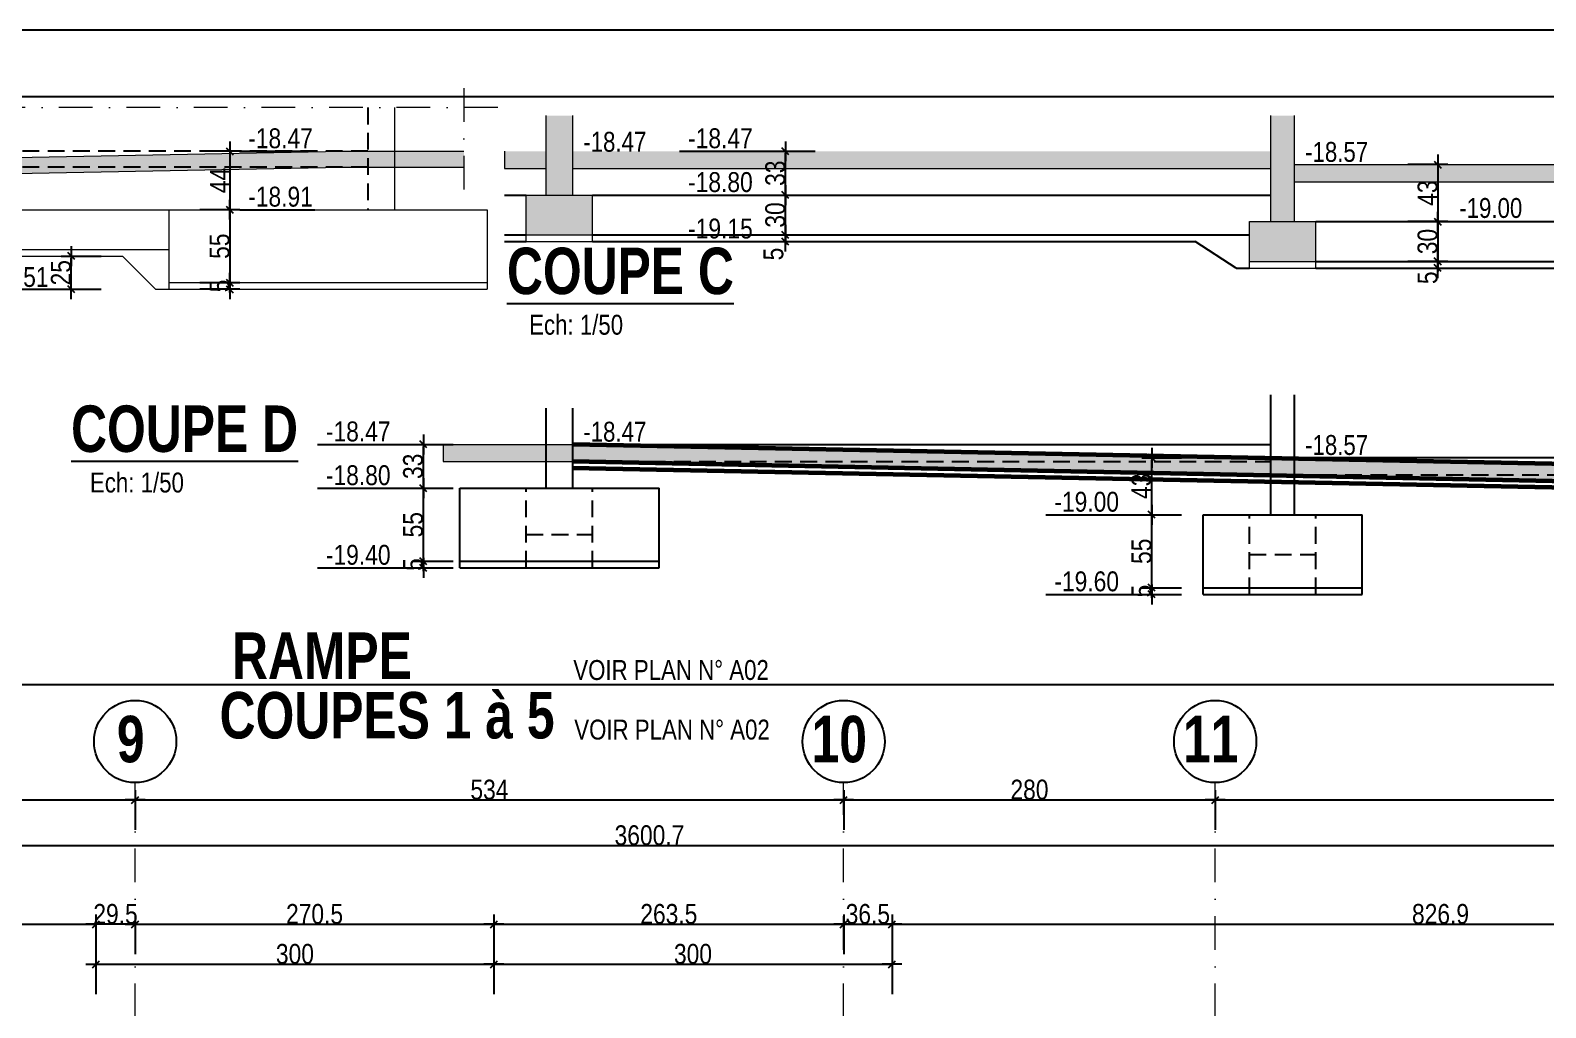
# Model space of a CAD drawing. Header units: centimetres. Extents: x -14085 to 643619, y -47998 to 35592.
# Drawn here: x 52886 to 54028, y 5546 to 6283 of the extents above; entities that cross this region are included whole.
import ezdxf
from ezdxf.enums import TextEntityAlignment as Align

# ---------------------------------------------------------------- set-up
doc = ezdxf.new("R2010")
doc.units = ezdxf.units.CM
doc.header["$PDMODE"] = 1
doc.header["$PDSIZE"] = -2
doc.linetypes.add('CACHEX2', pattern=[19.05, 12.7, -6.35])
doc.linetypes.add('TIRETPTX2', pattern=[50.8, 25.4, -12.7, 0, -12.7])
for name, color, linetype in [('01_cote_gen', 4, 'Continuous'), ('01_linteaux', 2, 'Continuous'), ('01_poch_BN', 9, 'Continuous'), ('01_texte', 230, 'Continuous'), ('AA_COTES', 2, 'Continuous')]:
    doc.layers.add(name, color=color, linetype=linetype)
doc.layers.add('01_murs_coup', color=5, linetype='Continuous', lineweight=60)
doc.layers.add('01_tram_axes', color=2, linetype='TIRETPTX2', lineweight=9)
doc.styles.add('Arial Narrow', font='ARIALN.TTF')
doc.styles.add('impact', font='impact.ttf')
doc.styles.add('MATTE_TXT', font='arial.ttf')
doc.styles.add('STYLE2', font='ARIALN.TTF')
doc.dimstyles.new('JB50', dxfattribs={"dimscale": 0.1, "dimtxt": 150, "dimasz": 15, "dimexe": 0.1, "dimexo": 0.1, "dimgap": 0.09, "dimtad": 1, "dimdec": 1, "dimdsep": 46, "dimtxsty": 'STYLE2', "dimblk1": 'BOND_G', "dimblk2": 'BOND_D', "dimsah": 1, "dimcen": 1.5, "dimdle": 0.01, "dimse1": 1, "dimse2": 1, "dimclrd": 4, "dimclre": 2, "dimclrt": 6, "dimazin": 2, "dimtfac": 2.333333, "dimtdec": 1, "dimtix": 1, "dimtmove": 2, "dimatfit": 3, "dimldrblk": 'BOND_G', "dimfxl": 1, "dimtolj": 1, "dimtzin": 0, "dimarcsym": 0})

# ---------------------------------------------------------------- blocks, each defined once
blk = doc.blocks.new('BOND_G')
at = {"layer": 'AA_COTES', "color": 0}
for p, q in [((0, -5), (0, 15)), ((5, 0), (-5, 0)), ((1.77, 1.77), (-1.77, -1.77))]:
    blk.add_line(p, q, dxfattribs=at)
blk = doc.blocks.new('BOND_D')
at = {"layer": 'AA_COTES', "color": 0}
for p, q in [((5, 0), (-5, 0)), ((-1.77, -1.77), (1.77, 1.77)), ((0, 5), (0, -15))]:
    blk.add_line(p, q, dxfattribs=at)
blk = doc.blocks.new('*D1475')
at = {"layer": '01_cote_gen', "color": 4, "lineweight": -2, "transparency": 16777216}
blk.add_line((53780.4, 5703), (54392.4, 5703), dxfattribs=at)
at = {"layer": 'Defpoints', "color": 0, "lineweight": 0, "transparency": 16777216}
for p in [(54393.9, 5703), (53778.9, 5623.7), (54393.9, 5600.1)]:
    blk.add_point(p, dxfattribs=at)
at = {"layer": '01_cote_gen', "color": 4, "lineweight": -2, "transparency": 16777216, "xscale": 1.5, "yscale": 1.5, "zscale": 1.5, "rotation": 180}
blk.add_blockref('BOND_G', (53778.9, 5703), dxfattribs=at)
at = {"layer": '01_cote_gen', "color": 4, "lineweight": -2, "transparency": 16777216, "xscale": 1.5, "yscale": 1.5, "zscale": 1.5}
blk.add_blockref('BOND_D', (54393.9, 5703), dxfattribs=at)
at = {"layer": '01_cote_gen', "color": 6, "transparency": 16777216, "insert": (54086.4, 5710.7), "char_height": 15, "attachment_point": 5, "style": 'STYLE2'}
blk.add_mtext('\\A1;615', dxfattribs=at)
blk = doc.blocks.new('*D1476')
at = {"layer": '01_cote_gen', "color": 4, "lineweight": -2, "transparency": 16777216}
blk.add_line((53500.4, 5703), (53777.4, 5703), dxfattribs=at)
at = {"layer": 'Defpoints', "color": 0, "lineweight": 0, "transparency": 16777216}
for p in [(53778.9, 5703), (53498.9, 5628.5), (53778.9, 5628.5)]:
    blk.add_point(p, dxfattribs=at)
at = {"layer": '01_cote_gen', "color": 4, "lineweight": -2, "transparency": 16777216, "xscale": 1.5, "yscale": 1.5, "zscale": 1.5, "rotation": 180}
blk.add_blockref('BOND_G', (53498.9, 5703), dxfattribs=at)
at = {"layer": '01_cote_gen', "color": 4, "lineweight": -2, "transparency": 16777216, "xscale": 1.5, "yscale": 1.5, "zscale": 1.5}
blk.add_blockref('BOND_D', (53778.9, 5703), dxfattribs=at)
at = {"layer": '01_cote_gen', "color": 6, "transparency": 16777216, "insert": (53638.9, 5710.7), "char_height": 15, "attachment_point": 5, "style": 'STYLE2'}
blk.add_mtext('\\A1;280', dxfattribs=at)
blk = doc.blocks.new('*D1477')
at = {"layer": '01_cote_gen', "color": 4, "lineweight": -2, "transparency": 16777216}
blk.add_line((52966.4, 5703), (53497.4, 5703), dxfattribs=at)
at = {"layer": 'Defpoints', "color": 0, "lineweight": 0, "transparency": 16777216}
for p in [(53498.9, 5703), (52964.9, 5588.3), (53498.9, 5588.3)]:
    blk.add_point(p, dxfattribs=at)
at = {"layer": '01_cote_gen', "color": 4, "lineweight": -2, "transparency": 16777216, "xscale": 1.5, "yscale": 1.5, "zscale": 1.5, "rotation": 180}
blk.add_blockref('BOND_G', (52964.9, 5703), dxfattribs=at)
at = {"layer": '01_cote_gen', "color": 4, "lineweight": -2, "transparency": 16777216, "xscale": 1.5, "yscale": 1.5, "zscale": 1.5}
blk.add_blockref('BOND_D', (53498.9, 5703), dxfattribs=at)
at = {"layer": '01_cote_gen', "color": 6, "transparency": 16777216, "insert": (53231.9, 5710.7), "char_height": 15, "attachment_point": 5, "style": 'STYLE2'}
blk.add_mtext('\\A1;534', dxfattribs=at)
blk = doc.blocks.new('*D1478')
at = {"layer": '01_cote_gen', "color": 4, "lineweight": -2, "transparency": 16777216}
blk.add_line((52420.4, 5703), (52963.4, 5703), dxfattribs=at)
at = {"layer": 'Defpoints', "color": 0, "lineweight": 0, "transparency": 16777216}
for p in [(52964.9, 5703), (52964.9, 5680.5), (52418.9, 5675.4)]:
    blk.add_point(p, dxfattribs=at)
at = {"layer": '01_cote_gen', "color": 4, "lineweight": -2, "transparency": 16777216, "xscale": 1.5, "yscale": 1.5, "zscale": 1.5, "rotation": 180}
blk.add_blockref('BOND_G', (52418.9, 5703), dxfattribs=at)
at = {"layer": '01_cote_gen', "color": 4, "lineweight": -2, "transparency": 16777216, "xscale": 1.5, "yscale": 1.5, "zscale": 1.5}
blk.add_blockref('BOND_D', (52964.9, 5703), dxfattribs=at)
at = {"layer": '01_cote_gen', "color": 6, "transparency": 16777216, "insert": (52691.9, 5710.7), "char_height": 15, "attachment_point": 5, "style": 'STYLE2'}
blk.add_mtext('\\A1;546', dxfattribs=at)
blk = doc.blocks.new('*D1487')
at = {"layer": '01_cote_gen', "color": 4, "lineweight": -2, "transparency": 16777216}
blk.add_line((51553.7, 5668.6), (55151.4, 5668.6), dxfattribs=at)
at = {"layer": 'Defpoints', "color": 0, "lineweight": 0, "transparency": 16777216}
for p in [(55152.9, 5668.6), (51552.2, 5480.7), (55152.9, 5479.6)]:
    blk.add_point(p, dxfattribs=at)
at = {"layer": '01_cote_gen', "color": 4, "lineweight": -2, "transparency": 16777216, "xscale": 1.5, "yscale": 1.5, "zscale": 1.5, "rotation": 180}
blk.add_blockref('BOND_G', (51552.2, 5668.6), dxfattribs=at)
at = {"layer": '01_cote_gen', "color": 4, "lineweight": -2, "transparency": 16777216, "xscale": 1.5, "yscale": 1.5, "zscale": 1.5}
blk.add_blockref('BOND_D', (55152.9, 5668.6), dxfattribs=at)
at = {"layer": '01_cote_gen', "color": 6, "lineweight": 0, "transparency": 16777216, "insert": (53352.5, 5676.3), "char_height": 15, "attachment_point": 5, "style": 'STYLE2'}
blk.add_mtext('\\A1;3600.7', dxfattribs=at)
blk = doc.blocks.new('*D1503')
at = {"layer": '01_cote_gen', "color": 4, "lineweight": -2, "transparency": 16777216}
blk.add_line((52636.8, 5609.3), (52933.8, 5609.3), dxfattribs=at)
at = {"layer": 'Defpoints', "color": 0, "lineweight": 0, "transparency": 16777216}
for p in [(52635.3, 5677.6), (52935.3, 5609.3), (52935.3, 5447.9)]:
    blk.add_point(p, dxfattribs=at)
at = {"layer": '01_cote_gen', "color": 4, "lineweight": -2, "transparency": 16777216, "xscale": 1.5, "yscale": 1.5, "zscale": 1.5, "rotation": 180}
blk.add_blockref('BOND_G', (52635.3, 5609.3), dxfattribs=at)
at = {"layer": '01_cote_gen', "color": 4, "lineweight": -2, "transparency": 16777216, "xscale": 1.5, "yscale": 1.5, "zscale": 1.5}
blk.add_blockref('BOND_D', (52935.3, 5609.3), dxfattribs=at)
at = {"layer": '01_cote_gen', "color": 6, "transparency": 16777216, "insert": (52785.3, 5617), "char_height": 15, "attachment_point": 5, "style": 'STYLE2'}
blk.add_mtext('\\A1;300', dxfattribs=at)
blk = doc.blocks.new('*D1504')
at = {"layer": '01_cote_gen', "color": 4, "lineweight": -2, "transparency": 16777216}
blk.add_line((52936.8, 5579.2), (53233.8, 5579.2), dxfattribs=at)
at = {"layer": 'Defpoints', "color": 0, "lineweight": 0, "transparency": 16777216}
for p in [(52935.3, 5586.8), (53235.3, 5579.2), (53235.3, 5393.1)]:
    blk.add_point(p, dxfattribs=at)
at = {"layer": '01_cote_gen', "color": 4, "lineweight": -2, "transparency": 16777216, "xscale": 1.5, "yscale": 1.5, "zscale": 1.5, "rotation": 180}
blk.add_blockref('BOND_G', (52935.3, 5579.2), dxfattribs=at)
at = {"layer": '01_cote_gen', "color": 4, "lineweight": -2, "transparency": 16777216, "xscale": 1.5, "yscale": 1.5, "zscale": 1.5}
blk.add_blockref('BOND_D', (53235.3, 5579.2), dxfattribs=at)
at = {"layer": '01_cote_gen', "color": 6, "transparency": 16777216, "insert": (53085.3, 5586.9), "char_height": 15, "attachment_point": 5, "style": 'STYLE2'}
blk.add_mtext('\\A1;300', dxfattribs=at)
blk = doc.blocks.new('*D1505')
at = {"layer": '01_cote_gen', "color": 4, "lineweight": -2, "transparency": 16777216}
for p, q in [((52933.8, 5609.3), (52932.3, 5609.3)), ((52964.9, 5609.3), (52935.3, 5609.3)), ((52966.4, 5609.3), (52967.9, 5609.3))]:
    blk.add_line(p, q, dxfattribs=at)
at = {"layer": 'Defpoints', "color": 0, "lineweight": 0, "transparency": 16777216}
for p in [(52935.3, 5609.3), (52935.3, 5587.8), (52964.9, 5587.8)]:
    blk.add_point(p, dxfattribs=at)
at = {"layer": '01_cote_gen', "color": 4, "lineweight": -2, "transparency": 16777216, "xscale": 1.5, "yscale": 1.5, "zscale": 1.5}
blk.add_blockref('BOND_D', (52935.3, 5609.3), dxfattribs=at)
at = {"layer": '01_cote_gen', "color": 4, "lineweight": -2, "transparency": 16777216, "xscale": 1.5, "yscale": 1.5, "zscale": 1.5, "rotation": 180}
blk.add_blockref('BOND_G', (52964.9, 5609.3), dxfattribs=at)
at = {"layer": '01_cote_gen', "color": 6, "transparency": 16777216, "insert": (52950.1, 5617), "char_height": 15, "attachment_point": 5, "style": 'STYLE2'}
blk.add_mtext('\\A1;29.5', dxfattribs=at)
blk = doc.blocks.new('*D1506')
at = {"layer": '01_cote_gen', "color": 4, "lineweight": -2, "transparency": 16777216}
blk.add_line((52966.4, 5609.3), (53233.8, 5609.3), dxfattribs=at)
at = {"layer": 'Defpoints', "color": 0, "lineweight": 0, "transparency": 16777216}
for p in [(53235.3, 5609.3), (52964.9, 5586.8), (53235.3, 5586.8)]:
    blk.add_point(p, dxfattribs=at)
at = {"layer": '01_cote_gen', "color": 4, "lineweight": -2, "transparency": 16777216, "xscale": 1.5, "yscale": 1.5, "zscale": 1.5, "rotation": 180}
blk.add_blockref('BOND_G', (52964.9, 5609.3), dxfattribs=at)
at = {"layer": '01_cote_gen', "color": 4, "lineweight": -2, "transparency": 16777216, "xscale": 1.5, "yscale": 1.5, "zscale": 1.5}
blk.add_blockref('BOND_D', (53235.3, 5609.3), dxfattribs=at)
at = {"layer": '01_cote_gen', "color": 6, "transparency": 16777216, "insert": (53100.1, 5617), "char_height": 15, "attachment_point": 5, "style": 'STYLE2'}
blk.add_mtext('\\A1;270.5', dxfattribs=at)
blk = doc.blocks.new('*D1507')
at = {"layer": '01_cote_gen', "color": 4, "lineweight": -2, "transparency": 16777216}
blk.add_line((53236.8, 5579.2), (53533.8, 5579.2), dxfattribs=at)
at = {"layer": 'Defpoints', "color": 0, "lineweight": 0, "transparency": 16777216}
for p in [(53535.3, 5579.2), (53235.3, 5424.9), (53535.3, 5370)]:
    blk.add_point(p, dxfattribs=at)
at = {"layer": '01_cote_gen', "color": 4, "lineweight": -2, "transparency": 16777216, "xscale": 1.5, "yscale": 1.5, "zscale": 1.5, "rotation": 180}
blk.add_blockref('BOND_G', (53235.3, 5579.2), dxfattribs=at)
at = {"layer": '01_cote_gen', "color": 4, "lineweight": -2, "transparency": 16777216, "xscale": 1.5, "yscale": 1.5, "zscale": 1.5}
blk.add_blockref('BOND_D', (53535.3, 5579.2), dxfattribs=at)
at = {"layer": '01_cote_gen', "color": 6, "transparency": 16777216, "insert": (53385.3, 5586.9), "char_height": 15, "attachment_point": 5, "style": 'STYLE2'}
blk.add_mtext('\\A1;300', dxfattribs=at)
blk = doc.blocks.new('*D1508')
at = {"layer": '01_cote_gen', "color": 4, "lineweight": -2, "transparency": 16777216}
blk.add_line((53500.4, 5609.3), (53533.8, 5609.3), dxfattribs=at)
at = {"layer": 'Defpoints', "color": 0, "lineweight": 0, "transparency": 16777216}
for p in [(53535.3, 5609.3), (53498.9, 5586.8), (53535.3, 5516.8)]:
    blk.add_point(p, dxfattribs=at)
at = {"layer": '01_cote_gen', "color": 4, "lineweight": -2, "transparency": 16777216, "xscale": 1.5, "yscale": 1.5, "zscale": 1.5, "rotation": 180}
blk.add_blockref('BOND_G', (53498.9, 5609.3), dxfattribs=at)
at = {"layer": '01_cote_gen', "color": 4, "lineweight": -2, "transparency": 16777216, "xscale": 1.5, "yscale": 1.5, "zscale": 1.5}
blk.add_blockref('BOND_D', (53535.3, 5609.3), dxfattribs=at)
at = {"layer": '01_cote_gen', "color": 6, "transparency": 16777216, "insert": (53517.1, 5617), "char_height": 15, "attachment_point": 5, "style": 'STYLE2'}
blk.add_mtext('\\A1;36.5', dxfattribs=at)
blk = doc.blocks.new('*D1509')
at = {"layer": '01_cote_gen', "color": 4, "lineweight": -2, "transparency": 16777216}
blk.add_line((53236.8, 5609.3), (53497.4, 5609.3), dxfattribs=at)
at = {"layer": 'Defpoints', "color": 0, "lineweight": 0, "transparency": 16777216}
for p in [(53498.9, 5609.3), (53235.3, 5601.8), (53498.9, 5586.8)]:
    blk.add_point(p, dxfattribs=at)
at = {"layer": '01_cote_gen', "color": 4, "lineweight": -2, "transparency": 16777216, "xscale": 1.5, "yscale": 1.5, "zscale": 1.5, "rotation": 180}
blk.add_blockref('BOND_G', (53235.3, 5609.3), dxfattribs=at)
at = {"layer": '01_cote_gen', "color": 4, "lineweight": -2, "transparency": 16777216, "xscale": 1.5, "yscale": 1.5, "zscale": 1.5}
blk.add_blockref('BOND_D', (53498.9, 5609.3), dxfattribs=at)
at = {"layer": '01_cote_gen', "color": 6, "transparency": 16777216, "insert": (53367.1, 5617), "char_height": 15, "attachment_point": 5, "style": 'STYLE2'}
blk.add_mtext('\\A1;263.5', dxfattribs=at)
blk = doc.blocks.new('*D1510')
at = {"layer": '01_cote_gen', "color": 4, "lineweight": -2, "transparency": 16777216}
blk.add_line((53536.8, 5609.3), (54360.7, 5609.3), dxfattribs=at)
at = {"layer": 'Defpoints', "color": 0, "lineweight": 0, "transparency": 16777216}
for p in [(54362.2, 5609.3), (53535.3, 5431.1), (54362.2, 5396.5)]:
    blk.add_point(p, dxfattribs=at)
at = {"layer": '01_cote_gen', "color": 4, "lineweight": -2, "transparency": 16777216, "xscale": 1.5, "yscale": 1.5, "zscale": 1.5, "rotation": 180}
blk.add_blockref('BOND_G', (53535.3, 5609.3), dxfattribs=at)
at = {"layer": '01_cote_gen', "color": 4, "lineweight": -2, "transparency": 16777216, "xscale": 1.5, "yscale": 1.5, "zscale": 1.5}
blk.add_blockref('BOND_D', (54362.2, 5609.3), dxfattribs=at)
at = {"layer": '01_cote_gen', "color": 6, "transparency": 16777216, "insert": (53948.7, 5617), "char_height": 15, "attachment_point": 5, "style": 'STYLE2'}
blk.add_mtext('\\A1;826.9', dxfattribs=at)
blk = doc.blocks.new('*D1915')
at = {"layer": '01_cote_gen', "color": 4, "lineweight": -2, "ltscale": 0.2, "transparency": 16777216}
blk.add_line((53182.1, 5884.4), (53182.1, 5936.4), dxfattribs=at)
at = {"layer": 'Defpoints', "color": 0, "lineweight": 0, "ltscale": 0.2, "transparency": 16777216}
for p in [(53182.1, 5937.9), (53209.7, 5937.9), (53209.7, 5882.9)]:
    blk.add_point(p, dxfattribs=at)
at = {"layer": '01_cote_gen', "color": 4, "lineweight": -2, "ltscale": 0.2, "transparency": 16777216, "xscale": 1.5, "yscale": 1.5, "zscale": 1.5}
for name, p, rotation in [('BOND_D', (53182.1, 5937.9), 90), ('BOND_G', (53182.1, 5882.9), 270)]:
    blk.add_blockref(name, p, dxfattribs=dict(at, rotation=rotation))
at = {"layer": '01_cote_gen', "color": 6, "lineweight": 0, "ltscale": 0.2, "transparency": 16777216, "insert": (53174.4, 5910.4), "char_height": 15, "attachment_point": 5, "rotation": 90, "style": 'STYLE2'}
blk.add_mtext('\\A1;55', dxfattribs=at)
blk = doc.blocks.new('*D1905')
at = {"layer": '01_cote_gen', "color": 4, "lineweight": -2, "ltscale": 0.2, "transparency": 16777216}
for p, q in [((53182.1, 5884.4), (53182.1, 5885.9)), ((53182.1, 5882.9), (53182.1, 5877.9)), ((53182.1, 5876.4), (53182.1, 5874.9))]:
    blk.add_line(p, q, dxfattribs=at)
at = {"layer": 'Defpoints', "color": 0, "lineweight": 0, "ltscale": 0.2, "transparency": 16777216}
for p in [(53209.7, 5882.9), (53182.1, 5877.9), (53209.7, 5877.9)]:
    blk.add_point(p, dxfattribs=at)
at = {"layer": '01_cote_gen', "color": 4, "lineweight": -2, "ltscale": 0.2, "transparency": 16777216, "xscale": 1.5, "yscale": 1.5, "zscale": 1.5}
for name, p, rotation in [('BOND_G', (53182.1, 5882.9), 270), ('BOND_D', (53182.1, 5877.9), 90)]:
    blk.add_blockref(name, p, dxfattribs=dict(at, rotation=rotation))
at = {"layer": '01_cote_gen', "color": 6, "lineweight": 0, "ltscale": 0.2, "transparency": 16777216, "insert": (53174.4, 5880.4), "char_height": 15, "attachment_point": 5, "rotation": 90, "style": 'STYLE2'}
blk.add_mtext('\\A1;5', dxfattribs=at)
blk = doc.blocks.new('*D1904')
at = {"layer": '01_cote_gen', "color": 4, "lineweight": -2, "ltscale": 0.2, "transparency": 16777216}
blk.add_line((53182.1, 5939.4), (53182.1, 5969.4), dxfattribs=at)
at = {"layer": 'Defpoints', "color": 0, "lineweight": 0, "ltscale": 0.2, "transparency": 16777216}
for p in [(53182.1, 5970.9), (53209.7, 5970.9), (53209.7, 5937.9)]:
    blk.add_point(p, dxfattribs=at)
at = {"layer": '01_cote_gen', "color": 4, "lineweight": -2, "ltscale": 0.2, "transparency": 16777216, "xscale": 1.5, "yscale": 1.5, "zscale": 1.5}
for name, p, rotation in [('BOND_D', (53182.1, 5970.9), 90), ('BOND_G', (53182.1, 5937.9), 270)]:
    blk.add_blockref(name, p, dxfattribs=dict(at, rotation=rotation))
at = {"layer": '01_cote_gen', "color": 6, "lineweight": 0, "ltscale": 0.2, "transparency": 16777216, "insert": (53174.4, 5954.4), "char_height": 15, "attachment_point": 5, "rotation": 90, "style": 'STYLE2'}
blk.add_mtext('\\A1;33', dxfattribs=at)
blk = doc.blocks.new('*D1908')
at = {"layer": '01_cote_gen', "color": 4, "lineweight": -2, "ltscale": 0.2, "transparency": 16777216}
blk.add_line((53731.1, 5919.4), (53731.1, 5959.4), dxfattribs=at)
at = {"layer": 'Defpoints', "color": 0, "lineweight": 0, "ltscale": 0.2, "transparency": 16777216}
for p in [(53731.1, 5960.9), (53913.2, 5960.9), (53846.9, 5917.9)]:
    blk.add_point(p, dxfattribs=at)
at = {"layer": '01_cote_gen', "color": 4, "lineweight": -2, "ltscale": 0.2, "transparency": 16777216, "xscale": 1.5, "yscale": 1.5, "zscale": 1.5}
for name, p, rotation in [('BOND_D', (53731.1, 5960.9), 90), ('BOND_G', (53731.1, 5917.9), 270)]:
    blk.add_blockref(name, p, dxfattribs=dict(at, rotation=rotation))
at = {"layer": '01_cote_gen', "color": 6, "lineweight": 0, "ltscale": 0.2, "transparency": 16777216, "insert": (53723.4, 5939.4), "char_height": 15, "attachment_point": 5, "rotation": 90, "style": 'STYLE2'}
blk.add_mtext('\\A1;43', dxfattribs=at)
blk = doc.blocks.new('*D1909')
at = {"layer": '01_cote_gen', "color": 4, "lineweight": -2, "ltscale": 0.2, "transparency": 16777216}
blk.add_line((53731.1, 5864.4), (53731.1, 5916.4), dxfattribs=at)
at = {"layer": 'Defpoints', "color": 0, "lineweight": 0, "ltscale": 0.2, "transparency": 16777216}
for p in [(53731.1, 5917.9), (53769.7, 5917.9), (53769.7, 5862.9)]:
    blk.add_point(p, dxfattribs=at)
at = {"layer": '01_cote_gen', "color": 4, "lineweight": -2, "ltscale": 0.2, "transparency": 16777216, "xscale": 1.5, "yscale": 1.5, "zscale": 1.5}
for name, p, rotation in [('BOND_D', (53731.1, 5917.9), 90), ('BOND_G', (53731.1, 5862.9), 270)]:
    blk.add_blockref(name, p, dxfattribs=dict(at, rotation=rotation))
at = {"layer": '01_cote_gen', "color": 6, "lineweight": 0, "ltscale": 0.2, "transparency": 16777216, "insert": (53723.4, 5890.4), "char_height": 15, "attachment_point": 5, "rotation": 90, "style": 'STYLE2'}
blk.add_mtext('\\A1;55', dxfattribs=at)
blk = doc.blocks.new('*D1910')
at = {"layer": '01_cote_gen', "color": 4, "lineweight": -2, "ltscale": 0.2, "transparency": 16777216}
for p, q in [((53731.1, 5864.4), (53731.1, 5865.9)), ((53731.1, 5862.9), (53731.1, 5857.9)), ((53731.1, 5856.4), (53731.1, 5854.9))]:
    blk.add_line(p, q, dxfattribs=at)
at = {"layer": 'Defpoints', "color": 0, "lineweight": 0, "ltscale": 0.2, "transparency": 16777216}
for p in [(53769.7, 5862.9), (53731.1, 5857.9), (53769.7, 5857.9)]:
    blk.add_point(p, dxfattribs=at)
at = {"layer": '01_cote_gen', "color": 4, "lineweight": -2, "ltscale": 0.2, "transparency": 16777216, "xscale": 1.5, "yscale": 1.5, "zscale": 1.5}
for name, p, rotation in [('BOND_G', (53731.1, 5862.9), 270), ('BOND_D', (53731.1, 5857.9), 90)]:
    blk.add_blockref(name, p, dxfattribs=dict(at, rotation=rotation))
at = {"layer": '01_cote_gen', "color": 6, "lineweight": 0, "ltscale": 0.2, "transparency": 16777216, "insert": (53723.4, 5860.4), "char_height": 15, "attachment_point": 5, "rotation": 90, "style": 'STYLE2'}
blk.add_mtext('\\A1;5', dxfattribs=at)
blk = doc.blocks.new('*D1900')
at = {"layer": '01_cote_gen', "color": 4, "lineweight": -2, "ltscale": 0.2, "transparency": 16777216}
blk.add_line((53946.6, 6180.3), (53946.6, 6140.3), dxfattribs=at)
at = {"layer": 'Defpoints', "color": 0, "lineweight": 0, "ltscale": 0.2, "transparency": 16777216}
for p in [(53955.9, 6181.8), (53946.6, 6138.8), (53955.9, 6138.8)]:
    blk.add_point(p, dxfattribs=at)
at = {"layer": '01_cote_gen', "color": 4, "lineweight": -2, "ltscale": 0.2, "transparency": 16777216, "xscale": 1.5, "yscale": 1.5, "zscale": 1.5}
for name, p, rotation in [('BOND_G', (53946.6, 6181.8), 90), ('BOND_D', (53946.6, 6138.8), 270)]:
    blk.add_blockref(name, p, dxfattribs=dict(at, rotation=rotation))
at = {"layer": '01_cote_gen', "color": 6, "lineweight": 0, "ltscale": 0.2, "transparency": 16777216, "insert": (53939, 6160.3), "char_height": 15, "attachment_point": 5, "rotation": 90, "style": 'STYLE2'}
blk.add_mtext('\\A1;43', dxfattribs=at)
blk = doc.blocks.new('*D1901')
at = {"layer": '01_cote_gen', "color": 4, "lineweight": -2, "ltscale": 0.2, "transparency": 16777216}
blk.add_line((53946.6, 6137.3), (53946.6, 6110.3), dxfattribs=at)
at = {"layer": 'Defpoints', "color": 0, "lineweight": 0, "ltscale": 0.2, "transparency": 16777216}
for p in [(53954.1, 6138.8), (53946.6, 6108.8), (53956, 6108.8)]:
    blk.add_point(p, dxfattribs=at)
at = {"layer": '01_cote_gen', "color": 4, "lineweight": -2, "ltscale": 0.2, "transparency": 16777216, "xscale": 1.5, "yscale": 1.5, "zscale": 1.5}
for name, p, rotation in [('BOND_G', (53946.6, 6138.8), 90), ('BOND_D', (53946.6, 6108.8), 270)]:
    blk.add_blockref(name, p, dxfattribs=dict(at, rotation=rotation))
at = {"layer": '01_cote_gen', "color": 6, "lineweight": 0, "ltscale": 0.2, "transparency": 16777216, "insert": (53939, 6123.8), "char_height": 15, "attachment_point": 5, "rotation": 90, "style": 'STYLE2'}
blk.add_mtext('\\A1;30', dxfattribs=at)
blk = doc.blocks.new('*D1902')
at = {"layer": '01_cote_gen', "color": 4, "lineweight": -2, "ltscale": 0.2, "transparency": 16777216}
blk.add_line((53946.6, 6105.3), (53946.6, 6107.3), dxfattribs=at)
at = {"layer": 'Defpoints', "color": 0, "lineweight": 0, "ltscale": 0.2, "transparency": 16777216}
for p in [(53946.6, 6108.8), (53953.6, 6108.8), (53953.6, 6103.8)]:
    blk.add_point(p, dxfattribs=at)
at = {"layer": '01_cote_gen', "color": 4, "lineweight": -2, "ltscale": 0.2, "transparency": 16777216, "xscale": 1.5, "yscale": 1.5, "zscale": 1.5}
for name, p, rotation in [('BOND_D', (53946.6, 6108.8), 90), ('BOND_G', (53946.6, 6103.8), 270)]:
    blk.add_blockref(name, p, dxfattribs=dict(at, rotation=rotation))
at = {"layer": '01_cote_gen', "color": 6, "lineweight": 0, "ltscale": 0.2, "transparency": 16777216, "insert": (53939, 6096.5), "char_height": 15, "attachment_point": 5, "rotation": 90, "style": 'STYLE2'}
blk.add_mtext('\\A1;5', dxfattribs=at)
blk = doc.blocks.new('*D1903')
at = {"layer": '01_cote_gen', "color": 4, "lineweight": -2, "ltscale": 0.2, "transparency": 16777216}
blk.add_line((53455, 6160.3), (53455, 6190.3), dxfattribs=at)
at = {"layer": 'Defpoints', "color": 0, "lineweight": 0, "ltscale": 0.2, "transparency": 16777216}
for p in [(53455, 6191.8), (53487.2, 6191.8), (53487.2, 6158.8)]:
    blk.add_point(p, dxfattribs=at)
at = {"layer": '01_cote_gen', "color": 4, "lineweight": -2, "ltscale": 0.2, "transparency": 16777216, "xscale": 1.5, "yscale": 1.5, "zscale": 1.5}
for name, p, rotation in [('BOND_D', (53455, 6191.8), 90), ('BOND_G', (53455, 6158.8), 270)]:
    blk.add_blockref(name, p, dxfattribs=dict(at, rotation=rotation))
at = {"layer": '01_cote_gen', "color": 6, "lineweight": 0, "ltscale": 0.2, "transparency": 16777216, "insert": (53447.4, 6175.3), "char_height": 15, "attachment_point": 5, "rotation": 90, "style": 'STYLE2'}
blk.add_mtext('\\A1;33', dxfattribs=at)
blk = doc.blocks.new('*D1918')
at = {"layer": '01_cote_gen', "color": 4, "lineweight": -2, "ltscale": 0.2, "transparency": 16777216}
blk.add_line((53455, 6130.3), (53455, 6157.3), dxfattribs=at)
at = {"layer": 'Defpoints', "color": 0, "lineweight": 0, "ltscale": 0.2, "transparency": 16777216}
for p in [(53455, 6158.8), (53495.7, 6158.8), (53495.7, 6128.8)]:
    blk.add_point(p, dxfattribs=at)
at = {"layer": '01_cote_gen', "color": 4, "lineweight": -2, "ltscale": 0.2, "transparency": 16777216, "xscale": 1.5, "yscale": 1.5, "zscale": 1.5}
for name, p, rotation in [('BOND_D', (53455, 6158.8), 90), ('BOND_G', (53455, 6128.8), 270)]:
    blk.add_blockref(name, p, dxfattribs=dict(at, rotation=rotation))
at = {"layer": '01_cote_gen', "color": 6, "lineweight": 0, "ltscale": 0.2, "transparency": 16777216, "insert": (53447.4, 6143.8), "char_height": 15, "attachment_point": 5, "rotation": 90, "style": 'STYLE2'}
blk.add_mtext('\\A1;30', dxfattribs=at)
blk = doc.blocks.new('*D1919')
at = {"layer": '01_cote_gen', "color": 4, "lineweight": -2, "ltscale": 0.2, "transparency": 16777216}
blk.add_line((53455, 6125.3), (53455, 6127.3), dxfattribs=at)
at = {"layer": 'Defpoints', "color": 0, "lineweight": 0, "ltscale": 0.2, "transparency": 16777216}
for p in [(53455, 6128.8), (53493, 6128.8), (53493, 6123.8)]:
    blk.add_point(p, dxfattribs=at)
at = {"layer": '01_cote_gen', "color": 4, "lineweight": -2, "ltscale": 0.2, "transparency": 16777216, "xscale": 1.5, "yscale": 1.5, "zscale": 1.5}
for name, p, rotation in [('BOND_D', (53455, 6128.8), 90), ('BOND_G', (53455, 6123.8), 270)]:
    blk.add_blockref(name, p, dxfattribs=dict(at, rotation=rotation))
at = {"layer": '01_cote_gen', "color": 6, "lineweight": 0, "ltscale": 0.2, "transparency": 16777216, "insert": (53446, 6114.4), "char_height": 15, "attachment_point": 5, "rotation": 90, "style": 'STYLE2'}
blk.add_mtext('\\A1;5', dxfattribs=at)
blk = doc.blocks.new('*D2047')
at = {"layer": '01_cote_gen', "color": 4, "lineweight": -2, "ltscale": 0.2, "transparency": 16777216}
blk.add_line((53036.2, 6190.3), (53036.2, 6149.3), dxfattribs=at)
at = {"layer": 'Defpoints', "color": 0, "lineweight": 0, "ltscale": 0.2, "transparency": 16777216}
for p in [(52960.7, 6191.8), (52978.3, 6147.8), (53036.2, 6147.8)]:
    blk.add_point(p, dxfattribs=at)
at = {"layer": '01_cote_gen', "color": 4, "lineweight": -2, "ltscale": 0.2, "transparency": 16777216, "xscale": 1.5, "yscale": 1.5, "zscale": 1.5}
for name, p, rotation in [('BOND_G', (53036.2, 6191.8), 90), ('BOND_D', (53036.2, 6147.8), 270)]:
    blk.add_blockref(name, p, dxfattribs=dict(at, rotation=rotation))
at = {"layer": '01_cote_gen', "color": 6, "lineweight": 0, "ltscale": 0.2, "transparency": 16777216, "insert": (53028.7, 6169.8), "char_height": 15, "attachment_point": 5, "rotation": 90, "style": 'STYLE2'}
blk.add_mtext('\\A1;44', dxfattribs=at)
blk = doc.blocks.new('*D2048')
at = {"layer": '01_cote_gen', "color": 4, "lineweight": -2, "ltscale": 0.2, "transparency": 16777216}
blk.add_line((53036.2, 6146.3), (53036.2, 6094.3), dxfattribs=at)
at = {"layer": 'Defpoints', "color": 0, "lineweight": 0, "ltscale": 0.2, "transparency": 16777216}
for p in [(52972.3, 6147.8), (52972.3, 6092.8), (53036.2, 6092.8)]:
    blk.add_point(p, dxfattribs=at)
at = {"layer": '01_cote_gen', "color": 4, "lineweight": -2, "ltscale": 0.2, "transparency": 16777216, "xscale": 1.5, "yscale": 1.5, "zscale": 1.5}
for name, p, rotation in [('BOND_G', (53036.2, 6147.8), 90), ('BOND_D', (53036.2, 6092.8), 270)]:
    blk.add_blockref(name, p, dxfattribs=dict(at, rotation=rotation))
at = {"layer": '01_cote_gen', "color": 6, "lineweight": 0, "ltscale": 0.2, "transparency": 16777216, "insert": (53028.6, 6120.3), "char_height": 15, "attachment_point": 5, "rotation": 90, "style": 'STYLE2'}
blk.add_mtext('\\A1;55', dxfattribs=at)
blk = doc.blocks.new('*D2049')
at = {"layer": '01_cote_gen', "color": 4, "lineweight": -2, "ltscale": 0.2, "transparency": 16777216}
for p, q in [((53036.2, 6094.3), (53036.2, 6095.8)), ((53036.2, 6087.8), (53036.2, 6092.8)), ((53036.2, 6086.3), (53036.2, 6084.8))]:
    blk.add_line(p, q, dxfattribs=at)
at = {"layer": 'Defpoints', "color": 0, "lineweight": 0, "ltscale": 0.2, "transparency": 16777216}
for p in [(52972.3, 6092.8), (52972.3, 6087.8), (53036.2, 6092.8)]:
    blk.add_point(p, dxfattribs=at)
at = {"layer": '01_cote_gen', "color": 4, "lineweight": -2, "ltscale": 0.2, "transparency": 16777216, "xscale": 1.5, "yscale": 1.5, "zscale": 1.5}
for name, p, rotation in [('BOND_D', (53036.2, 6092.8), 270), ('BOND_G', (53036.2, 6087.8), 90)]:
    blk.add_blockref(name, p, dxfattribs=dict(at, rotation=rotation))
at = {"layer": '01_cote_gen', "color": 6, "lineweight": 0, "ltscale": 0.2, "transparency": 16777216, "insert": (53028.6, 6090.3), "char_height": 15, "attachment_point": 5, "rotation": 90, "style": 'STYLE2'}
blk.add_mtext('\\A1;5', dxfattribs=at)
blk = doc.blocks.new('*D2057')
at = {"layer": '01_cote_gen', "color": 4, "lineweight": -2, "ltscale": 0.2, "transparency": 16777216}
blk.add_line((52916.7, 6089.3), (52916.7, 6111.3), dxfattribs=at)
at = {"layer": 'Defpoints', "color": 0, "lineweight": 0, "ltscale": 0.2, "transparency": 16777216}
for p in [(52916.7, 6112.8), (52944.2, 6112.8), (52980.3, 6087.8)]:
    blk.add_point(p, dxfattribs=at)
at = {"layer": '01_cote_gen', "color": 4, "lineweight": -2, "ltscale": 0.2, "transparency": 16777216, "xscale": 1.5, "yscale": 1.5, "zscale": 1.5}
for name, p, rotation in [('BOND_D', (52916.7, 6112.8), 90), ('BOND_G', (52916.7, 6087.8), 270)]:
    blk.add_blockref(name, p, dxfattribs=dict(at, rotation=rotation))
at = {"layer": '01_cote_gen', "color": 6, "lineweight": 0, "ltscale": 0.2, "transparency": 16777216, "insert": (52909, 6100.3), "char_height": 15, "attachment_point": 5, "rotation": 90, "style": 'STYLE2'}
blk.add_mtext('\\A1;25', dxfattribs=at)

msp = doc.modelspace()

# ---------------------------------------------------------------- hatches: boundary and pattern name
at = {"layer": '01_poch_BN', "lineweight": 0, "ltscale": 0.2}
h = msp.add_hatch(color=256, dxfattribs=at)
h.dxf.hatch_style = 1
h.paths.add_polyline_path([(53309.7, 6158.81), (53259.7, 6158.81), (53259.7, 6128.81), (53309.7, 6128.81)])
h.paths.add_polyline_path([(53294.7, 6218.7), (53274.7, 6218.7), (53274.7, 6158.81), (53294.7, 6158.81)])
h.paths.add_polyline_path([(53274.7, 6191.81), (53243.31, 6191.81), (53243.31, 6178.81), (53274.7, 6178.81)])
h.paths.add_polyline_path([(53820.7, 6191.81), (53294.7, 6191.81), (53294.7, 6178.81), (53820.7, 6178.81)])
h = msp.add_hatch(color=256, dxfattribs=at)
h.dxf.hatch_style = 1
h.paths.add_polyline_path([(53854.7, 6138.81), (53804.7, 6138.81), (53804.7, 6108.81), (53854.7, 6108.81)])
h.paths.add_polyline_path([(53838.7, 6218.7), (53820.7, 6218.7), (53820.7, 6138.81), (53838.7, 6138.81)])
h.paths.add_polyline_path([(54364.7, 6181.81), (53838.7, 6181.81), (53838.7, 6168.81), (54364.7, 6168.81)])
h.paths.add_polyline_path([(54384.7, 6218.7), (54364.7, 6218.7), (54364.7, 6130.81), (54384.7, 6130.81)])
h.paths.add_polyline_path([(54399.7, 6130.81), (54349.7, 6130.81), (54349.7, 6100.81), (54399.7, 6100.81)])
h.paths.add_polyline_path([(54741.69, 6173.81), (54384.7, 6173.81), (54384.7, 6160.81), (54741.69, 6160.81)])
h.paths.add_polyline_path([(54761.69, 6218.7), (54741.69, 6218.7), (54741.69, 6075.81), (54761.69, 6075.81)])
h.paths.add_polyline_path([(54783.69, 6218.7), (54763.69, 6218.7), (54763.69, 6075.81), (54783.69, 6075.81)])
h.paths.add_polyline_path([(54879.42, 6138.24), (54783.69, 6148.81), (54783.69, 6123.66), (54879.42, 6113.09)])
h.paths.add_polyline_path([(54797.69, 6075.81), (54727.69, 6075.81), (54727.69, 6040.81), (54797.69, 6040.81)])
h = msp.add_hatch(color=256, dxfattribs=at)
h.dxf.hatch_style = 1
h.paths.add_polyline_path([(52602.19, 6181.91), (52577.19, 6181.43), (52577.19, 6169.43), (52602.19, 6169.9)])
h.paths.add_polyline_path([(53140.29, 6191.81), (53121.29, 6191.81), (52602.19, 6181.91), (52602.19, 6179.81), (53140.29, 6179.81)])
h.paths.add_polyline_path([(53121.41, 6179.81), (52602.19, 6179.81), (52602.19, 6169.9)])
h.paths.add_polyline_path([(53160.29, 6191.81), (53140.29, 6191.81), (53140.29, 6179.81), (53160.29, 6179.81)])
h.paths.add_polyline_path([(53212.7, 6191.81), (53160.29, 6191.81), (53160.29, 6179.81), (53212.7, 6179.81)])
h.paths.add_polyline_path([(52673.27, 6157.03), (52729.65, 6157.03), (52729.65, 6180), (52673.27, 6180)], flags=9)
h = msp.add_hatch(color=256, dxfattribs=at)
h.dxf.hatch_style = 1
h.paths.add_polyline_path([(53274.7, 5970.94), (53197.11, 5970.94), (53197.11, 5957.94), (53274.7, 5957.94)])
h.paths.add_polyline_path([(53294.7, 5970.94), (53274.7, 5970.94), (53274.7, 5957.94), (53294.7, 5957.94)])
h.paths.add_polyline_path([(53294.7, 5970.94), (53294.7, 5957.93), (53820.7, 5947.54), (53820.7, 5960.54)])
h.paths.add_polyline_path([(53838.7, 5960.18), (53838.7, 5947.18), (54364.7, 5936.78), (54364.7, 5949.78)])
h.paths.add_polyline_path([(53838.7, 5960.18), (53820.7, 5960.54), (53820.7, 5947.54), (53838.7, 5947.18)])
h.paths.add_polyline_path([(54384.7, 5949.39), (54364.7, 5949.78), (54364.7, 5936.78), (54384.7, 5936.39)])
h.paths.add_polyline_path([(54741.69, 5942.33), (54384.7, 5949.39), (54384.7, 5936.39), (54741.69, 5929.33)])
h.paths.add_polyline_path([(54761.69, 5941.94), (54741.69, 5942.33), (54741.69, 5929.33), (54761.69, 5928.93)])
h.paths.add_polyline_path([(54879.42, 5929.15), (54763.69, 5941.94), (54763.69, 5916.78), (54879.42, 5904)])

# ---------------------------------------------------------------- linework, layer by layer
at = {"layer": '01_cote_gen'}
msp.add_line((58779.3, 6282.97), (51358.18, 6282.97), dxfattribs=at)
at = {"layer": '01_linteaux', "linetype": 'CACHEX2'}
for p, q in [((53140.29, 6224.81), (53140.29, 6147.81)), ((53140.29, 6191.81), (52602.19, 6191.81)), ((53140.29, 6179.81), (52602.19, 6179.81)), ((53294.7, 5957.94), (53820.7, 5957.94)), ((53838.7, 5947.94), (54364.7, 5947.94)), ((53259.7, 5877.94), (53259.7, 5937.94)), ((53309.7, 5877.94), (53309.7, 5937.94)), ((53804.7, 5857.94), (53804.7, 5917.94)), ((53854.7, 5857.94), (53854.7, 5917.94)), ((53259.7, 5902.94), (53309.7, 5902.94)), ((53804.7, 5887.94), (53854.7, 5887.94))]:
    msp.add_line(p, q, dxfattribs=at)
at = {"layer": '01_linteaux', "lineweight": 0}
for p, q in [((53160.29, 6224.81), (53160.29, 6147.81)), ((52577.19, 6147.81), (52990.29, 6147.81)), ((52990.29, 6147.81), (53230.29, 6147.81)), ((52990.29, 6147.81), (52990.29, 6087.81)), ((53230.29, 6147.81), (53230.29, 6087.81)), ((52614.69, 6117.81), (52990.29, 6117.81)), ((52641.69, 6112.81), (52955.29, 6112.81)), ((52955.29, 6112.81), (52980.29, 6087.81)), ((52980.29, 6087.81), (53230.29, 6087.81)), ((52990.29, 6092.81), (53230.29, 6092.81))]:
    msp.add_line(p, q, dxfattribs=at)
at = {"layer": '01_linteaux', "ltscale": 0.5}
for p, q in [((53243.31, 6158.81), (53259.7, 6158.81)), ((53309.7, 6158.81), (53820.7, 6158.81)), ((53854.7, 6138.81), (54364.7, 6138.81)), ((53243.31, 6128.81), (53259.7, 6128.81)), ((53243.31, 6123.81), (53259.7, 6123.81)), ((53309.7, 6128.81), (53804.7, 6128.81)), ((53309.7, 6123.81), (53763.81, 6123.81)), ((53794.7, 6103.81), (53763.81, 6123.81)), ((53794.7, 6103.81), (53804.7, 6103.81)), ((53854.7, 6108.81), (54349.7, 6108.81)), ((53854.7, 6103.81), (54327.34, 6103.81)), ((53820.7, 5917.94), (53820.7, 6008.18)), ((53838.7, 5917.94), (53838.7, 6008.18)), ((53274.7, 5937.94), (53274.7, 5998.18)), ((53294.7, 5937.94), (53294.7, 5998.18)), ((53294.7, 5970.94), (53820.7, 5970.94)), ((53838.7, 5960.94), (54364.7, 5960.94)), ((53209.7, 5877.94), (53209.7, 5937.94)), ((53209.7, 5937.94), (53359.7, 5937.94)), ((53359.7, 5877.94), (53359.7, 5937.94)), ((53769.7, 5857.94), (53769.7, 5917.94)), ((53769.7, 5917.94), (53889.7, 5917.94)), ((53889.7, 5857.94), (53889.7, 5917.94)), ((53209.7, 5882.94), (53359.7, 5882.94)), ((53209.7, 5877.94), (53359.7, 5877.94)), ((53769.7, 5862.94), (53889.7, 5862.94)), ((53769.7, 5857.94), (53889.7, 5857.94))]:
    msp.add_line(p, q, dxfattribs=at)
at = {"layer": '01_murs_coup', "lineweight": 18}
for p, q in [((53274.7, 6158.81), (53274.7, 6218.7)), ((53294.7, 6158.81), (53294.7, 6218.7)), ((53820.7, 6138.81), (53820.7, 6218.7)), ((53838.7, 6138.81), (53838.7, 6218.7)), ((53243.31, 6178.81), (53274.7, 6178.81)), ((53294.7, 6178.81), (53820.7, 6178.81)), ((53838.7, 6181.81), (54364.7, 6181.81)), ((53838.7, 6168.81), (54364.7, 6168.81)), ((53259.7, 6123.81), (53259.7, 6158.81)), ((53259.7, 6158.81), (53309.7, 6158.81)), ((53309.7, 6123.81), (53309.7, 6158.81)), ((53804.7, 6103.81), (53804.7, 6138.81)), ((53804.7, 6138.81), (53854.7, 6138.81)), ((53854.7, 6103.81), (53854.7, 6138.81)), ((53259.7, 6128.81), (53309.7, 6128.81)), ((53259.7, 6123.81), (53309.7, 6123.81)), ((53804.7, 6108.81), (53854.7, 6108.81)), ((53804.7, 6103.81), (53854.7, 6103.81)), ((53197.11, 5970.94), (53294.7, 5970.94)), ((53197.11, 5957.94), (53294.57, 5957.94))]:
    msp.add_line(p, q, dxfattribs=at)
at = {"layer": '01_murs_coup', "lineweight": 5}
for p, q in [((51654.29, 6163.81), (53121.29, 6191.81)), ((53121.29, 6191.81), (53212.7, 6191.81)), ((51654.29, 6151.81), (53121.52, 6179.82)), ((53121.29, 6179.81), (53212.7, 6179.81))]:
    msp.add_line(p, q, dxfattribs=at)
at = {"layer": '01_murs_coup'}
for p, q in [((54761.69, 5941.94), (53294.7, 5970.94)), ((54761.69, 5923.93), (53294.35, 5952.94)), ((54761.57, 5928.94), (53294.57, 5957.94))]:
    msp.add_line(p, q, dxfattribs=at)
at = {"layer": '01_poch_BN', "lineweight": 0, "ltscale": 0.2}
for p, q in [((53243.31, 6191.81), (53243.31, 6178.81)), ((53197.11, 5970.94), (53197.11, 5957.94))]:
    msp.add_line(p, q, dxfattribs=at)
at = {"layer": '01_texte'}
for p, q in [((58729.3, 6232.97), (51408.18, 6232.97)), ((53043.7, 6191.81), (53100.38, 6191.81)), ((53375.23, 6191.81), (53447.53, 6191.81)), ((53375.23, 6158.81), (53447.53, 6158.81)), ((53043.7, 6147.81), (53100.38, 6147.81)), ((53375.23, 6123.81), (53447.53, 6123.81)), ((52852.51, 6087.81), (52909.2, 6087.81)), ((53102.26, 5970.94), (53174.55, 5970.94)), ((53102.26, 5937.94), (53174.55, 5937.94)), ((53651.27, 5917.94), (53723.56, 5917.94)), ((53102.26, 5877.94), (53174.55, 5877.94)), ((53651.27, 5857.94), (53723.56, 5857.94)), ((51555.15, 5790.06), (56062.3, 5790.06))]:
    msp.add_line(p, q, dxfattribs=at)
for centre in [(52964.87, 5747.02), (53498.87, 5747.02), (53778.87, 5747.02)]:
    msp.add_circle(centre, 30.98, dxfattribs=at)
at = {"layer": '01_tram_axes'}
for p, q in [((53212.7, 6239.31), (53212.7, 6157.81)), ((53238.2, 6224.81), (51495.2, 6224.81)), ((52964.87, 2230.67), (52964.87, 5716.04)), ((53498.87, 2230.67), (53498.87, 5716.04)), ((53778.87, 2230.67), (53778.87, 5716.04))]:
    msp.add_line(p, q, dxfattribs=at)

# ---------------------------------------------------------------- texts
at = {"layer": '01_texte', "style": 'Arial Narrow'}
for s, p in [('-18.47', (53050.1, 6194.11)), ('-18.47', (53381.63, 6194.11)), ('-18.80', (53381.63, 6161.11)), ('-18.91', (53050.1, 6150.11)), ('-19.15', (53381.63, 6126.11)), ('-19.51', (52850.91, 6089.61)), ('-18.47', (53108.66, 5973.23)), ('-18.80', (53108.66, 5940.23)), ('-19.00', (53657.67, 5920.23)), ('-19.40', (53108.66, 5880.23)), ('-19.60', (53657.67, 5860.23))]:
    msp.add_text(s, height=15, dxfattribs=at).set_placement(p)
at = {"layer": '01_texte', "style": 'MATTE_TXT', "width": 0.8}
for s, p in [('-18.47', (53326.4, 6186.98)), ('-18.57', (53870.4, 6179.35)), ('-19.00', (53986.58, 6137.09)), ('Ech: 1/50', (53297.23, 6049.11)), ('-18.47', (53326.4, 5968.5)), ('-18.57', (53870.4, 5958.5)), ('Ech: 1/50', (52966.23, 5930.2)), ('VOIR PLAN N° A02', (53368.8, 5788.93)), ('VOIR PLAN N° A02', (53369.52, 5744.04))]:
    msp.add_text(s, height=15, dxfattribs=at).set_placement(p, align=Align.BOTTOM_CENTER)
at = {"layer": '01_texte', "style": 'impact'}
for s, p in [('%%UCOUPE C', (53330.61, 6073.67)), ('%%UCOUPE D', (53002.11, 5954.76))]:
    msp.add_text(s, height=35, dxfattribs=at).set_placement(p, align=Align.BOTTOM_CENTER)
for s, p in [('RAMPE', (53105.65, 5811.73)), ('COUPES 1 à 5 ', (53159.99, 5766.84)), ('9', (52961.53, 5748.9)), ('10', (53495.53, 5748.9)), ('11', (53775.53, 5748.9))]:
    msp.add_text(s, height=35, dxfattribs=at).set_placement(p, align=Align.MIDDLE_CENTER)

# ---------------------------------------------------------------- dimensions: what is measured, and where the dimension line sits
at = {"layer": '01_cote_gen', "lineweight": 0, "ltscale": 0.2}
for base, p1, p2, picture, middle in [((53036.2, 6147.81), (52960.7, 6191.81), (52978.29, 6147.81), '*D2047', (53028.69, 6169.81)), ((53455.03, 6191.81), (53487.17, 6158.81), (53487.17, 6191.81), '*D1903', (53447.36, 6175.31)), ((53946.62, 6138.81), (53955.88, 6181.81), (53955.88, 6138.81), '*D1900', (53938.95, 6160.31)), ((53455.03, 6158.81), (53495.7, 6128.81), (53495.7, 6158.81), '*D1918', (53447.36, 6143.81)), ((53036.2, 6092.81), (52972.29, 6147.81), (52972.29, 6092.81), '*D2048', (53028.56, 6120.31)), ((53946.62, 6108.81), (53954.12, 6138.81), (53956.04, 6108.81), '*D1901', (53938.95, 6123.81)), ((52916.7, 6112.81), (52980.29, 6087.81), (52944.2, 6112.81), '*D2057', (52909.03, 6100.31)), ((53036.2, 6092.81), (52972.29, 6087.81), (52972.29, 6092.81), '*D2049', (53028.56, 6090.31)), ((53182.05, 5970.94), (53209.7, 5937.94), (53209.7, 5970.94), '*D1904', (53174.39, 5954.44)), ((53731.06, 5960.94), (53846.94, 5917.94), (53913.22, 5960.94), '*D1908', (53723.4, 5939.44)), ((53182.05, 5937.94), (53209.7, 5882.94), (53209.7, 5937.94), '*D1915', (53174.42, 5910.44)), ((53731.06, 5917.94), (53769.7, 5862.94), (53769.7, 5917.94), '*D1909', (53723.43, 5890.44)), ((53182.05, 5877.94), (53209.7, 5882.94), (53209.7, 5877.94), '*D1905', (53174.42, 5880.44)), ((53731.06, 5857.94), (53769.7, 5862.94), (53769.7, 5857.94), '*D1910', (53723.43, 5860.44))]:
    dim = msp.add_linear_dim(base=base, p1=p1, p2=p2, angle=90, dimstyle='JB50', dxfattribs=at)
    dim.commit()
    dim.dimension.update_dxf_attribs({"geometry": picture, "text_midpoint": middle})
for base, p1, p2, picture, middle in [((53455.03, 6128.81), (53492.97, 6123.81), (53492.97, 6128.81), '*D1919', (53446, 6114.36)), ((53946.62, 6108.81), (53953.64, 6103.81), (53953.64, 6108.81), '*D1902', (53938.99, 6096.47))]:
    dim = msp.add_linear_dim(base=base, p1=p1, p2=p2, angle=90, dimstyle='JB50', dxfattribs=at)
    dim.commit()
    dim.dimension.update_dxf_attribs({"geometry": picture, "text_midpoint": middle, "dimtype": 160})
at = {"layer": '01_cote_gen'}
for base, p1, p2, picture, middle in [((52964.87, 5703.03), (52418.87, 5675.44), (52964.87, 5680.53), '*D1478', (52691.87, 5710.7)), ((53498.87, 5703.03), (52964.87, 5588.26), (53498.87, 5588.26), '*D1477', (53231.87, 5710.7)), ((53778.87, 5703.03), (53498.87, 5628.46), (53778.87, 5628.46), '*D1476', (53638.87, 5710.7)), ((54393.87, 5703.03), (53778.87, 5623.73), (54393.87, 5600.08), '*D1475', (54086.37, 5710.7)), ((52935.27, 5609.29), (52635.27, 5677.65), (52935.27, 5447.93), '*D1503', (52785.27, 5616.96)), ((54362.17, 5609.29), (53535.27, 5431.14), (54362.17, 5396.51), '*D1510', (53948.72, 5616.96)), ((53235.27, 5579.19), (52935.27, 5586.79), (53235.27, 5393.07), '*D1504', (53085.27, 5586.85)), ((53535.27, 5579.19), (53235.27, 5424.89), (53535.27, 5370.03), '*D1507', (53385.27, 5586.85))]:
    dim = msp.add_linear_dim(base=base, p1=p1, p2=p2, dimstyle='JB50', dxfattribs=at)
    dim.commit()
    dim.dimension.update_dxf_attribs({"geometry": picture, "text_midpoint": middle})
at = {"layer": '01_cote_gen', "lineweight": 0}
dim = msp.add_linear_dim(base=(55152.86, 5668.62), p1=(51552.16, 5480.73), p2=(55152.86, 5479.56), dimstyle='JB50', dxfattribs=at)
dim.commit()
dim.dimension.update_dxf_attribs({"geometry": '*D1487', "text_midpoint": (53352.51, 5676.29)})
at = {"layer": '01_cote_gen'}
for base, p1, p2, text, picture, middle in [((52935.27, 5609.29), (52964.87, 5587.77), (52935.27, 5587.77), '29.5', '*D1505', (52950.07, 5616.96)), ((53235.27, 5609.29), (52964.87, 5586.79), (53235.27, 5586.79), '270.5', '*D1506', (53100.07, 5616.96)), ((53498.87, 5609.29), (53235.27, 5601.79), (53498.87, 5586.79), '263.5', '*D1509', (53367.07, 5616.96)), ((53535.27, 5609.29), (53498.87, 5586.79), (53535.27, 5516.83), '36.5', '*D1508', (53517.07, 5616.96))]:
    dim = msp.add_linear_dim(base=base, p1=p1, p2=p2, text=text, dimstyle='JB50', dxfattribs=at)
    dim.commit()
    dim.dimension.update_dxf_attribs({"geometry": picture, "text_midpoint": middle})

doc.saveas('drawing.dxf')
